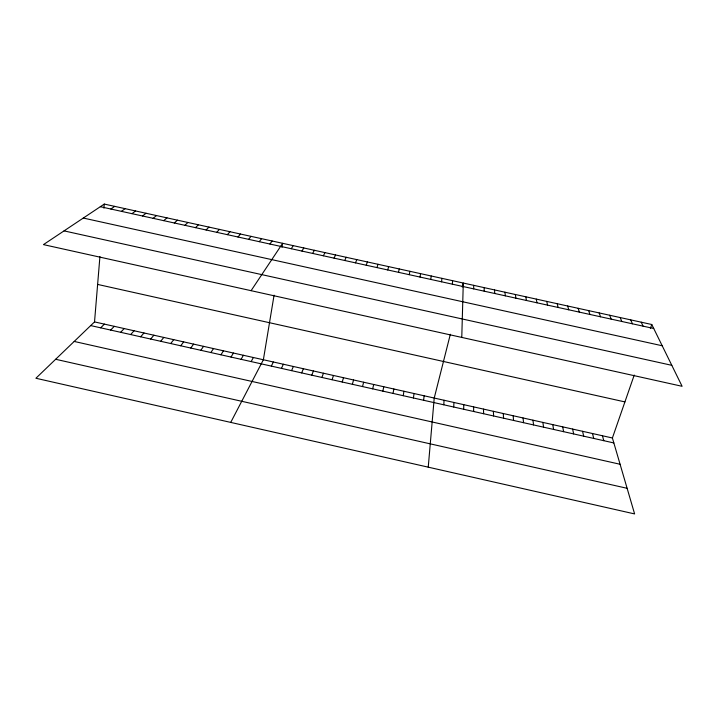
<?xml version="1.0" encoding="UTF-8"?>
<svg xmlns="http://www.w3.org/2000/svg" width="718" height="718" viewBox="0 0 718 718"><rect width="100%" height="100%" fill="white"/><g stroke="black" fill="none" stroke-linecap="round" stroke-linejoin="round"><path stroke-width="1.08" d="M463.684 409.26L463.774 404.674M461.773 337.424L463.281 283.045L462.266 287.029M453.731 407.025L453.92 402.466M452.376 284.184L452.591 280.693M443.778 404.79L444.074 400.258M634.227 375.065L612.4 437.989L634.613 513.926L35.9 378.26L94.525 321.906L99.928 256.541M103.93 208.157L104.272 204.074L651.764 324.5L682.1 386.302L43.448 244.614L104.272 204.074M428.242 467.167L434.228 398.05L450.339 334.274M441.579 281.806L441.911 278.342M423.629 400.276L424.123 395.789M430.791 279.437L431.24 275.99M413.424 397.987L414.026 393.527M403.229 395.699L403.929 391.265M420.012 277.058L420.577 273.648M274.07 295.17L263.371 359.754L230.729 422.408M281.986 247.351L282.65 243.312L251.085 290.682M393.042 393.41L393.841 389.003M409.242 274.689L409.915 271.305M382.856 391.13L383.771 386.742M372.687 388.842L373.692 384.48M398.481 272.319L399.271 268.963M362.518 386.562L363.631 382.227M387.72 269.959L388.626 266.62M352.358 384.283L353.57 379.975M376.977 267.59L378 264.287M342.208 382.012L343.527 377.722M332.057 379.732L333.484 375.469M366.234 265.229L367.374 261.944M650.4 328.44L651.764 324.5M321.924 377.462L323.441 373.216M311.791 375.182L313.416 370.973M355.509 262.86L356.756 259.611M301.668 372.911L303.391 368.72M344.784 260.508L346.148 257.277M291.553 370.641L293.375 366.476M334.067 258.148L335.539 254.944M281.438 368.379L283.368 364.232M271.332 366.108L273.37 361.998M323.36 255.787L324.949 252.619M312.662 253.436L314.367 250.286M251.147 361.585L253.382 357.51M241.069 359.323L243.402 355.275M301.964 251.085L303.786 247.961M230.999 357.061L233.431 353.041M291.284 248.733L293.213 245.637M220.929 354.8L223.46 350.806M210.868 352.547L213.506 348.571M200.816 350.294L203.553 346.345M269.941 244.03L272.095 240.988M190.764 348.033L193.609 344.11M180.73 345.789L183.664 341.885M259.279 241.688L261.549 238.672M170.696 343.536L173.738 339.659M248.625 239.345L251.013 236.357M160.67 341.283L163.812 337.433M237.981 237.003L240.476 234.032M150.654 339.04L153.894 335.207M140.638 336.796L143.977 332.99M227.346 234.66L229.957 231.717M130.64 334.552L134.078 330.774M216.719 232.318L219.439 229.41M120.642 332.308L124.178 328.548M110.653 330.065L114.288 326.331M206.102 229.984L208.929 227.094M100.664 327.83L104.397 324.114M195.484 227.651L198.428 224.788M184.885 225.317L187.936 222.481M174.286 222.984L177.454 220.175M163.695 220.65L166.98 217.868M153.113 218.326L156.506 215.562M142.541 215.992L146.041 213.264M131.977 213.668L135.585 210.966M121.423 211.343L125.138 208.669M110.868 209.028L114.7 206.371M100.323 206.703L653.73 328.494M83.306 218.048L662.202 345.762M64.046 230.882L671.806 365.327M97.621 284.418L624.92 401.909M94.525 321.906L612.4 437.989M90.692 325.586L613.854 442.943M74.196 341.445L620.092 464.268M55.645 359.278L627.119 488.303M641.228 322.185L643.077 326.151M630.7 319.869L632.432 323.809M620.181 317.553L621.797 321.467M609.672 315.238L611.171 319.133M599.162 312.931L600.544 316.791M588.661 310.625L589.936 314.457M578.169 308.318L579.327 312.124M567.687 306.012L568.728 309.79M602.447 435.763L603.793 440.69M592.503 433.528L593.741 438.429M557.213 303.705L558.137 307.457M582.558 431.303L583.698 436.176M546.748 301.398L547.556 305.132M572.623 429.077L573.655 433.923M562.688 426.851L563.621 431.68M536.292 299.101L536.983 302.808M552.77 424.625L553.596 429.427M525.836 296.803L526.42 300.483M542.853 422.399L543.58 427.183M532.944 420.183L533.573 424.93M515.389 294.506L515.856 298.158M523.045 417.957L523.566 422.687M504.951 292.208L505.31 295.834M513.146 415.74L513.567 420.452M503.255 413.523L503.578 418.208M494.522 289.91L494.765 293.509M493.374 411.315L493.598 415.964M484.103 287.622L484.228 291.194M483.501 409.098L483.618 413.73M473.683 285.333L473.7 288.878M473.638 406.882L473.647 411.495"/></g></svg>
